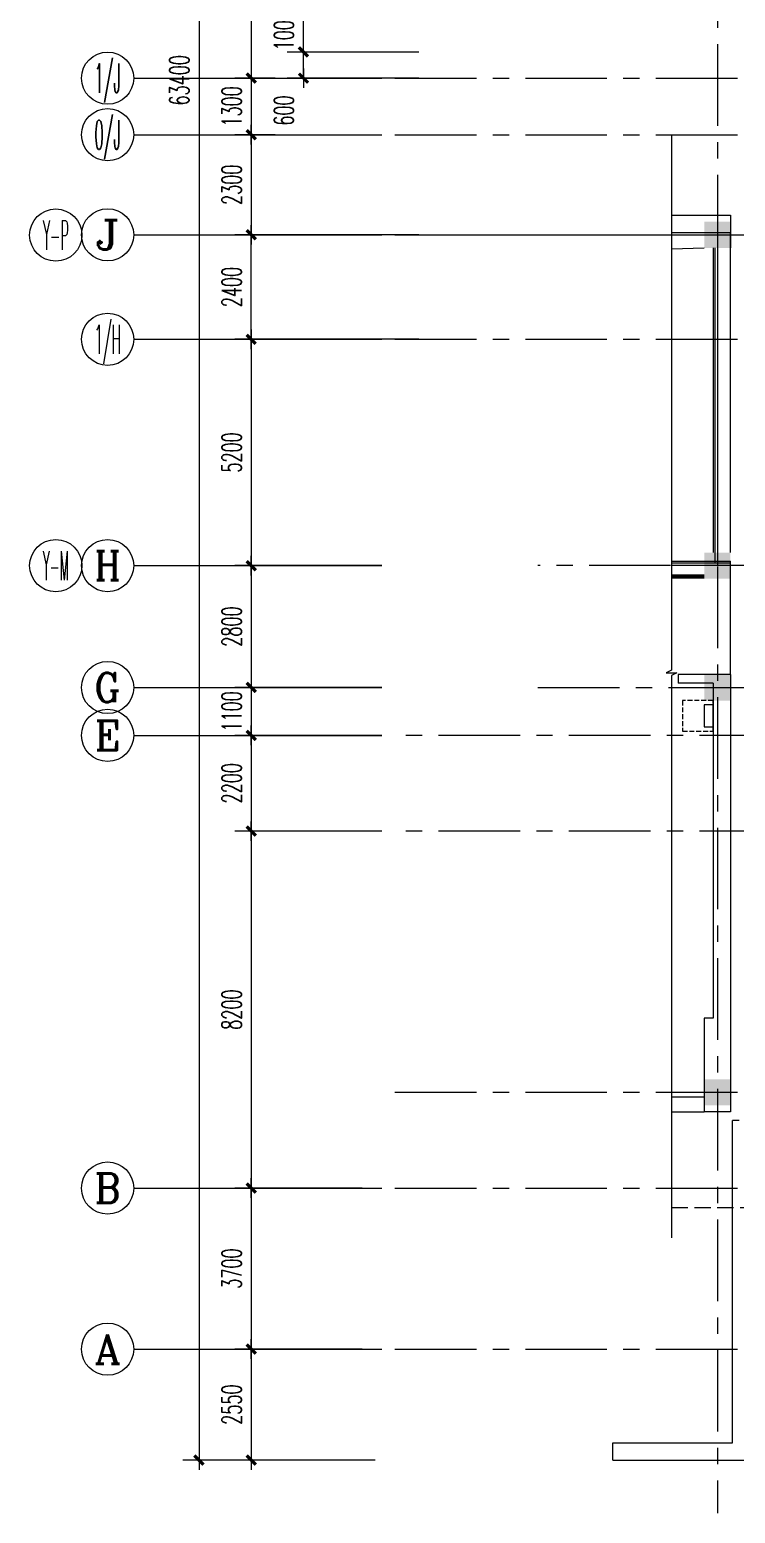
# Model space of a CAD drawing. Extents: x 2719331 to 3465925, y -270324 to -167476.
# Drawn here: x 3354254 to 3370470, y -244177 to -210091 of the extents above; entities that cross this region are included whole.
import ezdxf
from ezdxf.enums import TextEntityAlignment as Align

# ---------------------------------------------------------------- set-up
doc = ezdxf.new("R2010")
doc.units = 0
doc.header["$LTSCALE"] = 1500
doc.header["$MEASUREMENT"] = 0
doc.linetypes.add('CENTER', pattern=[2, 1.25, -0.25, 0.25, -0.25])
doc.linetypes.add('DASH', pattern=[0.35, 0.25, -0.1])
doc.layers.get('0').update_dxf_attribs({"linetype": 'CONTINUOUS', "lineweight": 0})
doc.layers.get('DEFPOINTS').update_dxf_attribs({"linetype": 'CONTINUOUS', "lineweight": 5})
for name, color, linetype, lineweight in [('AXIS_TEXT', 7, 'CONTINUOUS', 5), ('COLUMN', 7, 'CONTINUOUS', 5), ('DOTE', 7, 'CENTER', 5), ('OTHER', 7, 'CONTINUOUS', 5), ('STAIR', 7, 'CONTINUOUS', 5), ('WALL', 7, 'CONTINUOUS', 5), ('屋顶', 7, 'CONTINUOUS', 5), ('我的', 7, 'CONTINUOUS', 5), ('看线', 7, 'CONTINUOUS', 5), ('虚线', 7, 'DASH', 5), ('防火卷帘', 7, 'CONTINUOUS', 5)]:
    doc.layers.add(name, color=color, linetype=linetype, lineweight=lineweight)
doc.styles.add('COMPLEX', font='COMPLEX')
doc.styles.add('DIM_FONT', font='romans.shx', dxfattribs={"width": 0.6})
doc.dimstyles.new('DIMN150', dxfattribs={"dimscale": 1.5, "dimtxt": 300, "dimasz": 1, "dimexe": 250, "dimexo": 300, "dimgap": 150, "dimtad": 1, "dimdec": 0, "dimdsep": 46, "dimtxsty": 'DIM_FONT', "dimblk": '_DIMX', "dimcen": 2.5, "dimdle": 0.3, "dimclrd": 7, "dimclre": 256, "dimclrt": 256, "dimadec": 0, "dimazin": 0, "dimtfac": 1, "dimtdec": 0, "dimtix": 1, "dimtmove": 2, "dimatfit": 3, "dimldrblk": '_DIMX', "dimfxl": 1, "dimtvp": 1, "dimtolj": 1, "dimtzin": 0, "dimlwd": -1, "dimlwe": -1, "dimarcsym": 0})

# ---------------------------------------------------------------- blocks, each defined once
blk = doc.blocks.new('_FZH')
blk.add_solid([(0.5, -0.5), (-0.5, -0.5), (0.5, 0.5), (-0.5, 0.5)])
blk = doc.blocks.new('_AXISO')
blk.add_circle((0, 0), 0.5)
at = {"layer": 'AXIS_TEXT', "style": 'COMPLEX', "width": 1.041667}
blk.add_attdef('A', text='', height=0.56, dxfattribs=at).set_placement((-0.25, -0.28), (0.25, -0.28), align=Align.FIT)
blk = doc.blocks.new('_DIMX')
blk.add_line((-150, 0), (150, 0))
at = {"const_width": 50}
blk.add_lwpolyline([(-70, -70), (70, 70)], dxfattribs=at)
blk = doc.blocks.new('*D1104')
at = {"layer": 'DEFPOINTS', "color": 0, "lineweight": 25}
for p in [(3360345, -207604), (3359345, -211204), (3360345, -211204)]:
    blk.add_point(p, dxfattribs=at)
at = {"layer": '我的'}
for p, q in [((3359895, -207604), (3358970, -207604)), ((3359895, -211204), (3358970, -211204))]:
    blk.add_line(p, q, dxfattribs=at)
at = {"layer": '我的', "color": 7}
blk.add_line((3359345, -207606), (3359345, -211203), dxfattribs=at)
at = {"layer": '我的', "color": 7, "xscale": 1.5, "yscale": 1.5, "zscale": 1.5}
for p, rotation in [((3359345, -207604), 90), ((3359345, -211204), 270)]:
    blk.add_blockref('_DIMX', p, dxfattribs=dict(at, rotation=rotation))
at = {"layer": '我的', "lineweight": 0, "insert": (3358895, -209404), "char_height": 450, "attachment_point": 5, "rotation": 90, "style": 'DIM_FONT'}
blk.add_mtext('\\A1;3600', dxfattribs=at)
blk = doc.blocks.new('*D1105')
at = {"layer": 'DEFPOINTS', "color": 0, "lineweight": 25}
for p in [(3362795, -217204), (3359345, -222404), (3362795, -222404)]:
    blk.add_point(p, dxfattribs=at)
at = {"layer": '我的'}
for p, q in [((3362345, -217204), (3358970, -217204)), ((3362345, -222404), (3358970, -222404))]:
    blk.add_line(p, q, dxfattribs=at)
at = {"layer": '我的', "color": 7}
blk.add_line((3359345, -217206), (3359345, -222403), dxfattribs=at)
at = {"layer": '我的', "color": 7, "xscale": 1.5, "yscale": 1.5, "zscale": 1.5}
for p, rotation in [((3359345, -217204), 90), ((3359345, -222404), 270)]:
    blk.add_blockref('_DIMX', p, dxfattribs=dict(at, rotation=rotation))
at = {"layer": '我的', "lineweight": 0, "insert": (3358895, -219804), "char_height": 450, "attachment_point": 5, "rotation": 90, "style": 'DIM_FONT'}
blk.add_mtext('\\A1;5200', dxfattribs=at)
blk = doc.blocks.new('*D1106')
at = {"layer": 'DEFPOINTS', "color": 0, "lineweight": 25}
for p in [(3362795, -222404), (3359345, -225204), (3362795, -225204)]:
    blk.add_point(p, dxfattribs=at)
at = {"layer": '我的'}
for p, q in [((3362345, -222404), (3358970, -222404)), ((3362345, -225204), (3358970, -225204))]:
    blk.add_line(p, q, dxfattribs=at)
at = {"layer": '我的', "color": 7}
blk.add_line((3359345, -222406), (3359345, -225203), dxfattribs=at)
at = {"layer": '我的', "color": 7, "xscale": 1.5, "yscale": 1.5, "zscale": 1.5}
for p, rotation in [((3359345, -222404), 90), ((3359345, -225204), 270)]:
    blk.add_blockref('_DIMX', p, dxfattribs=dict(at, rotation=rotation))
at = {"layer": '我的', "lineweight": 0, "insert": (3358895, -223804), "char_height": 450, "attachment_point": 5, "rotation": 90, "style": 'DIM_FONT'}
blk.add_mtext('\\A1;2800', dxfattribs=at)
blk = doc.blocks.new('*D1107')
at = {"layer": 'DEFPOINTS', "color": 0, "lineweight": 25}
for p in [(3362795, -225204), (3359345, -226304), (3362795, -226304)]:
    blk.add_point(p, dxfattribs=at)
at = {"layer": '我的'}
for p, q in [((3362345, -225204), (3358970, -225204)), ((3362345, -226304), (3358970, -226304))]:
    blk.add_line(p, q, dxfattribs=at)
at = {"layer": '我的', "color": 7}
for p, q in [((3359345, -225203), (3359345, -225201)), ((3359345, -225204), (3359345, -226304)), ((3359345, -226306), (3359345, -226307))]:
    blk.add_line(p, q, dxfattribs=at)
at = {"layer": '我的', "color": 7, "xscale": 1.5, "yscale": 1.5, "zscale": 1.5}
for p, rotation in [((3359345, -225204), 270), ((3359345, -226304), 90)]:
    blk.add_blockref('_DIMX', p, dxfattribs=dict(at, rotation=rotation))
at = {"layer": '我的', "lineweight": 0, "insert": (3358895, -225754), "char_height": 450, "attachment_point": 5, "rotation": 90, "style": 'DIM_FONT'}
blk.add_mtext('\\A1;1100', dxfattribs=at)
blk = doc.blocks.new('*D1108')
at = {"layer": 'DEFPOINTS', "color": 0, "lineweight": 25}
for p in [(3362345, -236704), (3359345, -240404), (3362345, -240404)]:
    blk.add_point(p, dxfattribs=at)
at = {"layer": '我的'}
for p, q in [((3361895, -236704), (3358970, -236704)), ((3361895, -240404), (3358970, -240404))]:
    blk.add_line(p, q, dxfattribs=at)
at = {"layer": '我的', "color": 7}
blk.add_line((3359345, -236706), (3359345, -240403), dxfattribs=at)
at = {"layer": '我的', "color": 7, "xscale": 1.5, "yscale": 1.5, "zscale": 1.5}
for p, rotation in [((3359345, -236704), 90), ((3359345, -240404), 270)]:
    blk.add_blockref('_DIMX', p, dxfattribs=dict(at, rotation=rotation))
at = {"layer": '我的', "lineweight": 0, "insert": (3358895, -238554), "char_height": 450, "attachment_point": 5, "rotation": 90, "style": 'DIM_FONT'}
blk.add_mtext('\\A1;3700', dxfattribs=at)
blk = doc.blocks.new('*D1109')
at = {"layer": 'DEFPOINTS', "color": 0, "lineweight": 25}
for p in [(3362795, -228504), (3359345, -236704), (3362345, -236704)]:
    blk.add_point(p, dxfattribs=at)
at = {"layer": '我的'}
for p, q in [((3362345, -228504), (3358970, -228504)), ((3361895, -236704), (3358970, -236704))]:
    blk.add_line(p, q, dxfattribs=at)
at = {"layer": '我的', "color": 7}
blk.add_line((3359345, -228506), (3359345, -236703), dxfattribs=at)
at = {"layer": '我的', "color": 7, "xscale": 1.5, "yscale": 1.5, "zscale": 1.5}
for p, rotation in [((3359345, -228504), 90), ((3359345, -236704), 270)]:
    blk.add_blockref('_DIMX', p, dxfattribs=dict(at, rotation=rotation))
at = {"layer": '我的', "lineweight": 0, "insert": (3358895, -232604), "char_height": 450, "attachment_point": 5, "rotation": 90, "style": 'DIM_FONT'}
blk.add_mtext('\\A1;8200', dxfattribs=at)
blk = doc.blocks.new('*D1110')
at = {"layer": 'DEFPOINTS', "color": 0, "lineweight": 25}
for p in [(3362345, -240404), (3359345, -242954), (3362645, -242954)]:
    blk.add_point(p, dxfattribs=at)
at = {"layer": '我的'}
for p, q in [((3361895, -240404), (3358970, -240404)), ((3362195, -242954), (3358970, -242954))]:
    blk.add_line(p, q, dxfattribs=at)
at = {"layer": '我的', "color": 7}
blk.add_line((3359345, -240406), (3359345, -242953), dxfattribs=at)
at = {"layer": '我的', "color": 7, "xscale": 1.5, "yscale": 1.5, "zscale": 1.5}
for p, rotation in [((3359345, -240404), 90), ((3359345, -242954), 270)]:
    blk.add_blockref('_DIMX', p, dxfattribs=dict(at, rotation=rotation))
at = {"layer": '我的', "lineweight": 0, "insert": (3358895, -241679), "char_height": 450, "attachment_point": 5, "rotation": 90, "style": 'DIM_FONT'}
blk.add_mtext('\\A1;2550', dxfattribs=at)
blk = doc.blocks.new('*D1111')
at = {"layer": 'DEFPOINTS', "color": 0, "lineweight": 25}
for p in [(3362795, -226304), (3359345, -228504), (3362795, -228504)]:
    blk.add_point(p, dxfattribs=at)
at = {"layer": '我的'}
for p, q in [((3362345, -226304), (3358970, -226304)), ((3362345, -228504), (3358970, -228504))]:
    blk.add_line(p, q, dxfattribs=at)
at = {"layer": '我的', "color": 7}
blk.add_line((3359345, -226306), (3359345, -228503), dxfattribs=at)
at = {"layer": '我的', "color": 7, "xscale": 1.5, "yscale": 1.5, "zscale": 1.5}
for p, rotation in [((3359345, -226304), 90), ((3359345, -228504), 270)]:
    blk.add_blockref('_DIMX', p, dxfattribs=dict(at, rotation=rotation))
at = {"layer": '我的', "lineweight": 0, "insert": (3358895, -227404), "char_height": 450, "attachment_point": 5, "rotation": 90, "style": 'DIM_FONT'}
blk.add_mtext('\\A1;2200', dxfattribs=at)
blk = doc.blocks.new('*D1155')
at = {"layer": 'DEFPOINTS', "color": 0, "lineweight": 25}
for p in [(3362645, -179554), (3358145, -242954), (3362645, -242954)]:
    blk.add_point(p, dxfattribs=at)
at = {"layer": '我的'}
for p, q in [((3362195, -179554), (3357770, -179554)), ((3362195, -242954), (3357770, -242954))]:
    blk.add_line(p, q, dxfattribs=at)
at = {"layer": '我的', "color": 7}
blk.add_line((3358145, -179556), (3358145, -242953), dxfattribs=at)
at = {"layer": '我的', "color": 7, "xscale": 1.5, "yscale": 1.5, "zscale": 1.5}
for p, rotation in [((3358145, -179554), 90), ((3358145, -242954), 270)]:
    blk.add_blockref('_DIMX', p, dxfattribs=dict(at, rotation=rotation))
at = {"layer": '我的', "lineweight": 0, "insert": (3357695, -211254), "char_height": 450, "attachment_point": 5, "rotation": 90, "style": 'DIM_FONT'}
blk.add_mtext('\\A1;63400', dxfattribs=at)
blk = doc.blocks.new('*D1157')
at = {"layer": 'DEFPOINTS', "color": 0, "lineweight": 25}
for p in [(3359345, -214804), (3363644, -214804), (3363644, -217204)]:
    blk.add_point(p, dxfattribs=at)
at = {"layer": '我的'}
for p, q in [((3363194, -214804), (3358970, -214804)), ((3363194, -217204), (3358970, -217204))]:
    blk.add_line(p, q, dxfattribs=at)
at = {"layer": '我的', "color": 7}
blk.add_line((3359345, -217203), (3359345, -214806), dxfattribs=at)
at = {"layer": '我的', "color": 7, "xscale": 1.5, "yscale": 1.5, "zscale": 1.5}
for p, rotation in [((3359345, -214804), 90), ((3359345, -217204), 270)]:
    blk.add_blockref('_DIMX', p, dxfattribs=dict(at, rotation=rotation))
at = {"layer": '我的', "lineweight": 0, "insert": (3358895, -216004), "char_height": 450, "attachment_point": 5, "rotation": 90, "style": 'DIM_FONT'}
blk.add_mtext('\\A1;2400', dxfattribs=at)
blk = doc.blocks.new('*D1158')
at = {"layer": 'DEFPOINTS', "color": 0, "lineweight": 25}
for p in [(3360345, -212504), (3359345, -214804), (3360345, -214804)]:
    blk.add_point(p, dxfattribs=at)
at = {"layer": '我的'}
for p, q in [((3359895, -212504), (3358970, -212504)), ((3359895, -214804), (3358970, -214804))]:
    blk.add_line(p, q, dxfattribs=at)
at = {"layer": '我的', "color": 7}
blk.add_line((3359345, -212506), (3359345, -214803), dxfattribs=at)
at = {"layer": '我的', "color": 7, "xscale": 1.5, "yscale": 1.5, "zscale": 1.5}
for p, rotation in [((3359345, -212504), 90), ((3359345, -214804), 270)]:
    blk.add_blockref('_DIMX', p, dxfattribs=dict(at, rotation=rotation))
at = {"layer": '我的', "lineweight": 0, "insert": (3358895, -213654), "char_height": 450, "attachment_point": 5, "rotation": 90, "style": 'DIM_FONT'}
blk.add_mtext('\\A1;2300', dxfattribs=at)
blk = doc.blocks.new('*D893')
at = {"layer": 'DEFPOINTS', "color": 0, "lineweight": 25}
for p in [(3360345, -211204), (3359345, -212504), (3360345, -212504)]:
    blk.add_point(p, dxfattribs=at)
at = {"layer": '我的'}
for p, q in [((3359895, -211204), (3358970, -211204)), ((3359895, -212504), (3358970, -212504))]:
    blk.add_line(p, q, dxfattribs=at)
at = {"layer": '我的', "color": 7}
for p, q in [((3359345, -211203), (3359345, -211201)), ((3359345, -211204), (3359345, -212504)), ((3359345, -212506), (3359345, -212507))]:
    blk.add_line(p, q, dxfattribs=at)
at = {"layer": '我的', "color": 7, "xscale": 1.5, "yscale": 1.5, "zscale": 1.5}
for p, rotation in [((3359345, -211204), 270), ((3359345, -212504), 90)]:
    blk.add_blockref('_DIMX', p, dxfattribs=dict(at, rotation=rotation))
at = {"layer": '我的', "lineweight": 0, "insert": (3358895, -211854), "char_height": 450, "attachment_point": 5, "rotation": 90, "style": 'DIM_FONT'}
blk.add_mtext('\\A1;1300', dxfattribs=at)
blk = doc.blocks.new('*D803')
at = {"layer": 'DEFPOINTS', "color": 0, "lineweight": 25}
for p in [(3360545, -210604), (3363644, -210604), (3363644, -211204)]:
    blk.add_point(p, dxfattribs=at)
at = {"layer": '我的'}
for p, q in [((3363194, -210604), (3360170, -210604)), ((3363194, -211204), (3360170, -211204))]:
    blk.add_line(p, q, dxfattribs=at)
at = {"layer": '我的', "color": 7}
blk.add_line((3360545, -211203), (3360545, -210606), dxfattribs=at)
at = {"layer": '我的', "color": 7, "xscale": 1.5, "yscale": 1.5, "zscale": 1.5}
for p, rotation in [((3360545, -210604), 90), ((3360545, -211204), 270)]:
    blk.add_blockref('_DIMX', p, dxfattribs=dict(at, rotation=rotation))
at = {"layer": '我的', "lineweight": 0, "insert": (3360095, -211949), "char_height": 450, "attachment_point": 5, "rotation": 90, "style": 'DIM_FONT'}
blk.add_mtext('\\A1;600', dxfattribs=at)
blk = doc.blocks.new('*D804')
at = {"layer": 'DEFPOINTS', "color": 0, "lineweight": 25}
for p in [(3360545, -209604), (3363644, -209604), (3363644, -210604)]:
    blk.add_point(p, dxfattribs=at)
at = {"layer": '我的'}
for p, q in [((3363194, -209604), (3360170, -209604)), ((3363194, -210604), (3360170, -210604))]:
    blk.add_line(p, q, dxfattribs=at)
at = {"layer": '我的', "color": 7}
for p, q in [((3360545, -209603), (3360545, -209601)), ((3360545, -210604), (3360545, -209604)), ((3360545, -210606), (3360545, -210607))]:
    blk.add_line(p, q, dxfattribs=at)
at = {"layer": '我的', "color": 7, "xscale": 1.5, "yscale": 1.5, "zscale": 1.5}
for p, rotation in [((3360545, -209604), 270), ((3360545, -210604), 90)]:
    blk.add_blockref('_DIMX', p, dxfattribs=dict(at, rotation=rotation))
at = {"layer": '我的', "lineweight": 0, "insert": (3360095, -210104), "char_height": 450, "attachment_point": 5, "rotation": 90, "style": 'DIM_FONT'}
blk.add_mtext('\\A1;1000', dxfattribs=at)

msp = doc.modelspace()

# ---------------------------------------------------------------- linework, layer by layer
at = {"layer": 'COLUMN', "lineweight": 0}
msp.add_line((3362644.6, -214804.1), (3434982.5, -214804.1), dxfattribs=at)
at = {"layer": 'DOTE', "lineweight": 0}
for p, q in [((3370057.2, -177424.7), (3370057.2, -244176.5)), ((3362644.6, -211204.2), (3433830.9, -211204.2)), ((3362644.6, -212504.2), (3382157.2, -212504.2)), ((3362644.6, -217204.2), (3433830.9, -217204.2)), ((3434982.5, -222404.1), (3365932.9, -222404.1)), ((3365932.9, -225204.1), (3434982.5, -225204.1)), ((3386521.9, -226304.1), (3362644.6, -226304.1)), ((3386521.9, -228504.1), (3362644.6, -228504.1)), ((3362644.6, -234504.1), (3434982.5, -234504.1)), ((3362644.6, -236704.1), (3434982.5, -236704.1)), ((3362644.6, -240404.1), (3434982.5, -240404.1))]:
    msp.add_line(p, q, dxfattribs=at)
at = {"layer": 'OTHER', "lineweight": 0}
msp.add_lwpolyline([(3369003.8, -215122.7), (3369757.2, -215104.1)], dxfattribs=at)
at = {"layer": 'STAIR', "lineweight": 0}
for p, q in [((3369003.8, -212504.2), (3369003.8, -224808.1)), ((3369957.2, -215104.1), (3369957.2, -222104.1)), ((3369997.2, -215104.1), (3369997.2, -222344.1)), ((3370057.2, -215104.1), (3370057.2, -222404.1)), ((3369003.8, -222304.1), (3370357.2, -222304.1)), ((3370357.2, -222344.1), (3369003.8, -222344.1)), ((3370357.2, -222404.1), (3369003.8, -222404.1)), ((3369003.8, -224808.1), (3368883.8, -224868.1)), ((3368883.8, -224868.1), (3369123.8, -224868.1)), ((3369123.8, -224868.1), (3369003.8, -224928.1)), ((3369003.8, -224928.1), (3369003.8, -237850.7)), ((3369003.8, -234605.8), (3369757.2, -234605.8)), ((3369003.8, -234954.1), (3369757.2, -234954.1))]:
    msp.add_line(p, q, dxfattribs=at)
at = {"layer": 'WALL', "lineweight": 0}
for p, q in [((3369003.8, -214354.1), (3370357.2, -214354.1)), ((3370357.2, -214354.1), (3370357.2, -214754.1)), ((3370357.2, -214504.1), (3370357.2, -215104.1)), ((3369003.8, -214754.1), (3370357.2, -214754.1)), ((3370357.2, -224904.1), (3369157.2, -224904.1)), ((3369157.2, -224904.1), (3369157.2, -225104.1)), ((3370357.2, -224904.1), (3370357.2, -234954.1)), ((3370357.2, -224904.1), (3370357.2, -234954.1)), ((3369957.2, -225104.1), (3369157.2, -225104.1)), ((3369957.2, -225104.1), (3369957.2, -232804.1)), ((3369957.2, -232804.1), (3369757.2, -232804.1)), ((3369757.2, -232804.1), (3369757.2, -234954.1)), ((3370357.2, -234954.1), (3369757.2, -234954.1)), ((3370357.2, -234954.1), (3369757.2, -234954.1))]:
    msp.add_line(p, q, dxfattribs=at)
at = {"layer": '屋顶', "lineweight": 0}
for p, q in [((3370557.2, -235154.1), (3370407.2, -235154.1)), ((3370407.2, -242554.1), (3370407.2, -235154.1)), ((3367657.2, -242954.1), (3367657.2, -242554.1)), ((3367657.2, -242554.1), (3370407.2, -242554.1)), ((3367657.2, -242954.1), (3367657.2, -242554.1)), ((3367657.2, -242554.1), (3370407.2, -242554.1)), ((3367657.2, -242954.1), (3392257.2, -242954.1)), ((3367657.2, -242954.1), (3392257.2, -242954.1))]:
    msp.add_line(p, q, dxfattribs=at)
at = {"layer": '我的', "lineweight": 0}
for p, q in [((3356644.6, -211204.1), (3362344.6, -211204.1)), ((3356644.6, -212504.1), (3362344.6, -212504.1)), ((3356644.6, -214804.1), (3362344.6, -214804.1)), ((3356644.6, -217204.1), (3362344.6, -217204.1)), ((3356644.6, -222404.1), (3362344.6, -222404.1)), ((3356644.6, -225204.1), (3362344.6, -225204.1)), ((3356644.6, -226304.1), (3362344.6, -226304.1)), ((3356644.6, -236704.1), (3362344.6, -236704.1)), ((3356644.6, -240404.1), (3362344.6, -240404.1))]:
    msp.add_line(p, q, dxfattribs=at)
at = {"layer": '看线', "lineweight": 0}
for p, q in [((3370357.2, -222104.1), (3370357.2, -214754.1)), ((3370357.2, -224904.1), (3370357.2, -222304.1))]:
    msp.add_line(p, q, dxfattribs=at)
msp.add_lwpolyline([(3369957.2, -226104.1), (3369957.2, -225604.1), (3369757.2, -225604.1), (3369757.2, -226104.1)], close=True, dxfattribs=at)
at = {"layer": '虚线', "lineweight": 0}
msp.add_line((3369003.8, -237154.1), (3395407.2, -237154.1), dxfattribs=at)
at = {"layer": '虚线', "lineweight": 0, "ltscale": 0.3}
msp.add_lwpolyline([(3369957.2, -226204.1), (3369957.2, -225504.1), (3369257.2, -225504.1), (3369257.2, -226204.1)], close=True, dxfattribs=at)
at = {"layer": '防火卷帘', "linetype": 'DASH', "lineweight": 0, "const_width": 100}
msp.add_lwpolyline([(3369003.8, -222654.1), (3369757.2, -222654.1)], dxfattribs=at)

# ---------------------------------------------------------------- block references
at = {"layer": 'COLUMN', "lineweight": 0, "xscale": 600, "yscale": 600, "zscale": 600, "rotation": 359.9999999999999}
for p in [(3370057.2, -214804.1), (3370057.2, -214804.1), (3370057.2, -222404.1)]:
    msp.add_blockref('_FZH', p, dxfattribs=at)
at = {"layer": 'COLUMN', "lineweight": 0, "xscale": -600, "yscale": 600, "zscale": 600}
for p in [(3370057.2, -225204.1), (3370057.2, -225204.1), (3370057.2, -225204.1), (3370057.2, -225204.1), (3370057.2, -234504.1), (3370057.2, -234504.1), (3370057.2, -234504.1), (3370057.2, -234504.1)]:
    msp.add_blockref('_FZH', p, dxfattribs=at)
at = {"layer": '我的', "lineweight": 0}
ref = msp.add_blockref('_AXISO', (3356044.6, -211204.1), dxfattribs=dict(at, xscale=1200, yscale=1200, zscale=1200))
ref.add_attrib('A', '1/J', dxfattribs={"layer": 'AXIS_TEXT', "height": 672, "style": 'COMPLEX', "width": 0.390625}).set_placement((3355744.6, -211540.1), (3356344.6, -211540.1), align=Align.FIT)
ref = msp.add_blockref('_AXISO', (3356044.6, -212504.1), dxfattribs=dict(at, xscale=1200, yscale=1200, zscale=1200))
ref.add_attrib('A', '0/J', dxfattribs={"layer": 'AXIS_TEXT', "height": 672, "style": 'COMPLEX', "width": 0.353774}).set_placement((3355744.6, -212840.1), (3356344.6, -212840.1), align=Align.FIT)
ref = msp.add_blockref('_AXISO', (3354853.6, -214809.6), dxfattribs=dict(at, xscale=1200, yscale=1200, zscale=1200))
ref.add_attrib('A', 'Y-P', dxfattribs={"layer": 'AXIS_TEXT', "height": 672, "style": 'COMPLEX', "width": 0.292969}).set_placement((3354553.6, -215145.6), (3355153.6, -215145.6), align=Align.FIT)
ref = msp.add_blockref('_AXISO', (3356044.6, -214804.1), dxfattribs=dict(at, xscale=1200, yscale=1200, zscale=1200))
ref.add_attrib('A', 'J', dxfattribs={"layer": 'AXIS_TEXT', "height": 672, "style": 'COMPLEX', "width": 1.704545}).set_placement((3355744.6, -215140.1), (3356344.6, -215140.1), align=Align.FIT)
ref = msp.add_blockref('_AXISO', (3356044.6, -217204.1), dxfattribs=dict(at, xscale=1200, yscale=1200, zscale=1200))
ref.add_attrib('A', '1/H', dxfattribs={"layer": 'AXIS_TEXT', "height": 672, "style": 'COMPLEX', "width": 0.328947}).set_placement((3355744.6, -217540.1), (3356344.6, -217540.1), align=Align.FIT)
ref = msp.add_blockref('_AXISO', (3354853.6, -222404.1), dxfattribs=dict(at, xscale=1200, yscale=1200, zscale=1200))
ref.add_attrib('A', 'Y-M', dxfattribs={"layer": 'AXIS_TEXT', "height": 672, "style": 'COMPLEX', "width": 0.275735}).set_placement((3354553.6, -222740.1), (3355153.6, -222740.1), align=Align.FIT)
ref = msp.add_blockref('_AXISO', (3356044.6, -222404.1), dxfattribs=dict(at, xscale=1200, yscale=1200, zscale=1200))
ref.add_attrib('A', 'H', dxfattribs={"layer": 'AXIS_TEXT', "height": 672, "style": 'COMPLEX', "width": 0.9375}).set_placement((3355744.6, -222740.1), (3356344.6, -222740.1), align=Align.FIT)
at = {"layer": '我的', "lineweight": 0, "xscale": 1200, "yscale": 1200, "zscale": 1200}
for p, values in [((3356044.6, -225204.1), {'A': 'G'}), ((3356044.6, -240404.1), {'A': 'A'})]:
    msp.add_blockref('_AXISO', p, dxfattribs=at).add_auto_attribs(values)
at = {"layer": '我的', "lineweight": 0}
ref = msp.add_blockref('_AXISO', (3356044.6, -226304.1), dxfattribs=dict(at, xscale=1200, yscale=1200, zscale=1200))
ref.add_attrib('A', 'E', dxfattribs={"layer": 'AXIS_TEXT', "height": 672, "style": 'COMPLEX', "width": 1.171875}).set_placement((3355744.6, -226640.1), (3356344.6, -226640.1), align=Align.FIT)
ref = msp.add_blockref('_AXISO', (3356044.6, -236704.1), dxfattribs=dict(at, xscale=1200, yscale=1200, zscale=1200))
ref.add_attrib('A', 'B', dxfattribs={"layer": 'AXIS_TEXT', "height": 672, "style": 'COMPLEX', "width": 1.102941}).set_placement((3355744.6, -237040.1), (3356344.6, -237040.1), align=Align.FIT)

# ---------------------------------------------------------------- dimensions: what is measured, and where the dimension line sits
for p1, p2, distance, picture, middle in [((3362644.6, -179554.1), (3362644.6, -242954.1), -4500, '*D1155', (3357694.6, -211254.1)), ((3363644.1, -210604.1), (3363644.1, -209604.1), 3099.5, '*D804', (3360094.6, -210104.1))]:
    dim = msp.add_aligned_dim(p1=p1, p2=p2, distance=distance, dimstyle='DIMN150', dxfattribs=at)
    dim.commit()
    dim.dimension.update_dxf_attribs({"geometry": picture, "text_midpoint": middle})
for base, p1, p2, picture, middle in [((3359344.6, -211204.2), (3360344.8, -207604.1), (3360344.8, -211204.2), '*D1104', (3358894.6, -209404.1)), ((3359344.6, -212504.2), (3360344.8, -211204.2), (3360344.8, -212504.2), '*D893', (3358894.6, -211854.2)), ((3359344.6, -214804.1), (3360344.8, -212504.2), (3360344.8, -214804.1), '*D1158', (3358894.6, -213654.1)), ((3359344.6, -214804.1), (3363644.1, -217204.1), (3363644.1, -214804.1), '*D1157', (3358894.6, -216004.1)), ((3359344.6, -222404.1), (3362794.6, -217204.2), (3362794.6, -222404.1), '*D1105', (3358894.6, -219804.1)), ((3359344.6, -225204.1), (3362794.6, -222404.1), (3362794.6, -225204.1), '*D1106', (3358894.6, -223804.1)), ((3359344.6, -226304), (3362794.6, -225204.1), (3362794.6, -226304), '*D1107', (3358894.6, -225754.1)), ((3359344.6, -228504), (3362794.6, -226304), (3362794.6, -228504), '*D1111', (3358894.6, -227404)), ((3359344.6, -236704.1), (3362794.6, -228504), (3362344.6, -236704.1), '*D1109', (3358894.6, -232604.1)), ((3359344.6, -240404.1), (3362344.6, -236704.1), (3362344.6, -240404.1), '*D1108', (3358894.6, -238554.1)), ((3359344.6, -242954.1), (3362344.6, -240404.1), (3362644.6, -242954.1), '*D1110', (3358894.6, -241679.1))]:
    dim = msp.add_linear_dim(base=base, p1=p1, p2=p2, angle=90, dimstyle='DIMN150', dxfattribs=at)
    dim.commit()
    dim.dimension.update_dxf_attribs({"geometry": picture, "text_midpoint": middle})
dim = msp.add_linear_dim(base=(3360544.6, -210604.1), p1=(3363644.1, -211204.1), p2=(3363644.1, -210604.1), angle=90, dimstyle='DIMN150', dxfattribs=at)
dim.commit()
dim.dimension.update_dxf_attribs({"geometry": '*D803', "text_midpoint": (3360094.6, -211948.5), "dimtype": 161})

doc.saveas('drawing.dxf')
